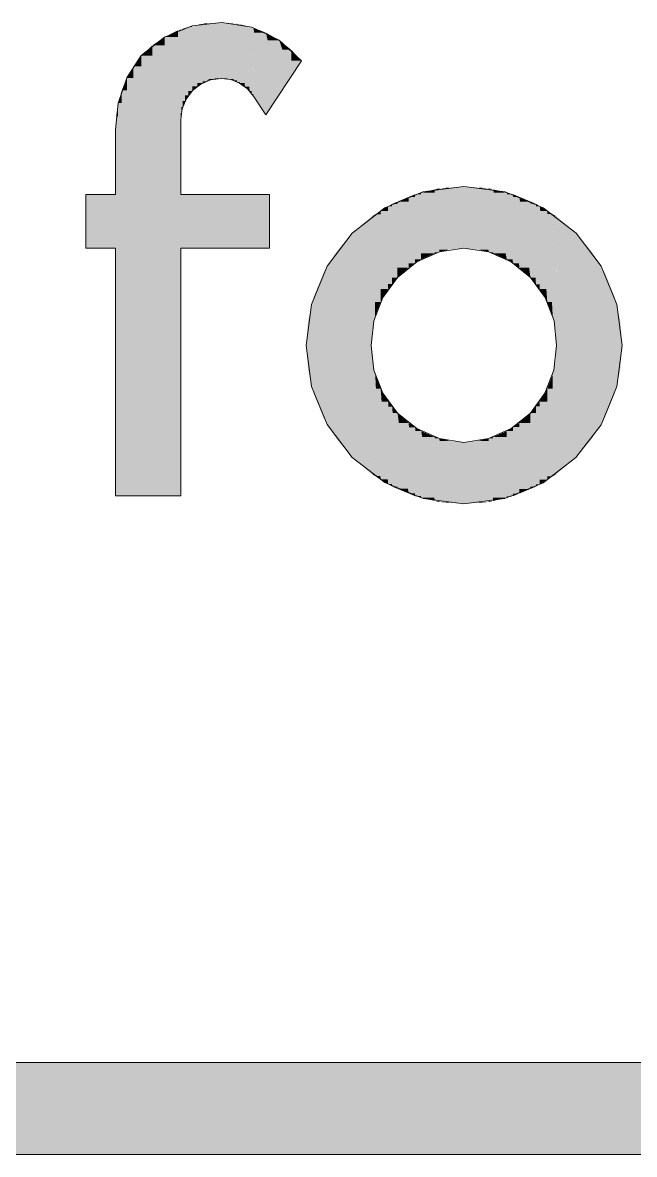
# Model space of a CAD drawing. Extents: x -1 to 1342, y -35 to 723.
# Drawn here: x 1215.578 to 1218.245, y 266.8 to 271.731 of the extents above; entities that cross this region are included whole.
import ezdxf

# ---------------------------------------------------------------- set-up
doc = ezdxf.new("R2010")
doc.units = 0
doc.layers.get('0').update_dxf_attribs({"lineweight": 18})
doc.layers.add('P11_Plankopf_Ausführung_AF_4_800 Plankopf', color=7, linetype='Continuous', lineweight=25)

# ---------------------------------------------------------------- blocks, each defined once
blk = doc.blocks.new('Referenz-A0SKLQSHLL', base_point=(1054.4775, 131.3883))
at = {"layer": 'P11_Plankopf_Ausführung_AF_4_800 Plankopf', "color": 0, "linetype": 'Continuous', "lineweight": 13, "ltscale": 16.9}
for p, q in [((1216.3168, 271.7175), (1216.1965, 271.6683)), ((1216.4461, 271.7309), (1216.3168, 271.7175)), ((1216.577, 271.7112), (1216.4461, 271.7309)), ((1216.6964, 271.6542), (1216.577, 271.7112)), ((1216.1965, 271.6683), (1216.0948, 271.5874)), ((1216.794, 271.5647), (1216.6964, 271.6542)), ((1216.0948, 271.5874), (1216.0321, 271.4901)), ((1216.6381, 271.3293), (1216.794, 271.5647)), ((1216.0321, 271.4901), (1215.9942, 271.3806)), ((1216.3548, 271.4635), (1216.3182, 271.435)), ((1216.3975, 271.4816), (1216.3548, 271.4635)), ((1216.4434, 271.4881), (1216.3975, 271.4816)), ((1216.4849, 271.483), (1216.4434, 271.4881)), ((1216.5237, 271.4677), (1216.4849, 271.483)), ((1216.5575, 271.4432), (1216.5237, 271.4677)), ((1216.3182, 271.435), (1216.2902, 271.3979)), ((1216.5842, 271.4111), (1216.5575, 271.4432)), ((1216.5842, 271.4111), (1216.6381, 271.3293)), ((1215.9942, 271.3806), (1215.9833, 271.2653)), ((1216.2728, 271.3549), (1216.2671, 271.3089)), ((1216.2902, 271.3979), (1216.2728, 271.3549)), ((1216.2671, 270.9815), (1216.2671, 271.3089)), ((1215.9833, 271.2653), (1215.9833, 270.9815)), ((1217.5018, 271.0176), (1217.3231, 270.9934)), ((1217.6808, 270.9936), (1217.5018, 271.0176)), ((1215.9833, 270.9815), (1215.8529, 270.9815)), ((1215.8529, 270.9815), (1215.8529, 270.7488)), ((1216.6533, 270.9815), (1216.2671, 270.9815)), ((1216.6533, 270.7488), (1216.6533, 270.9815)), ((1217.3231, 270.9934), (1217.1568, 270.9238)), ((1217.8475, 270.9242), (1217.6808, 270.9936)), ((1217.1568, 270.9238), (1217.0142, 270.8135)), ((1217.9905, 270.8139), (1217.8475, 270.9242)), ((1217.0142, 270.8135), (1216.905, 270.6701)), ((1218.1001, 270.6704), (1217.9905, 270.8139)), ((1215.8529, 270.7488), (1215.9833, 270.7488)), ((1215.9833, 270.7488), (1215.9833, 269.6696)), ((1216.2671, 269.6696), (1216.2671, 270.7488)), ((1216.2671, 270.7488), (1216.6533, 270.7488)), ((1217.3949, 270.7321), (1217.296, 270.6883)), ((1217.5018, 270.7488), (1217.3949, 270.7321)), ((1217.6087, 270.7321), (1217.5018, 270.7488)), ((1217.7076, 270.6882), (1217.6087, 270.7321)), ((1216.905, 270.6701), (1216.8366, 270.5032)), ((1217.296, 270.6883), (1217.2117, 270.6203)), ((1217.7917, 270.6203), (1217.7076, 270.6882)), ((1218.1688, 270.5035), (1218.1001, 270.6704)), ((1217.2117, 270.6203), (1217.148, 270.5329)), ((1217.8555, 270.5329), (1217.7917, 270.6203)), ((1217.148, 270.5329), (1217.109, 270.432)), ((1217.8944, 270.4319), (1217.8555, 270.5329)), ((1216.8366, 270.5032), (1216.8137, 270.3244)), ((1218.192, 270.3244), (1218.1688, 270.5035)), ((1217.109, 270.432), (1217.0975, 270.3244)), ((1217.9058, 270.3244), (1217.8944, 270.4319)), ((1216.8137, 270.3244), (1216.8369, 270.1459)), ((1217.0975, 270.3244), (1217.1093, 270.2171)), ((1217.8941, 270.2172), (1217.9058, 270.3244)), ((1218.1685, 270.1457), (1218.192, 270.3244)), ((1217.1093, 270.2171), (1217.1484, 270.1166)), ((1217.855, 270.1166), (1217.8941, 270.2172)), ((1216.8369, 270.1459), (1216.9055, 269.9796)), ((1218.0996, 269.9792), (1218.1685, 270.1457)), ((1217.1484, 270.1166), (1217.2122, 270.0296)), ((1217.7912, 270.0297), (1217.855, 270.1166)), ((1217.2122, 270.0296), (1217.2964, 269.9621)), ((1217.7071, 269.9622), (1217.7912, 270.0297)), ((1216.9055, 269.9796), (1217.0148, 269.8366)), ((1217.9899, 269.8362), (1218.0996, 269.9792)), ((1217.2964, 269.9621), (1217.3952, 269.9187)), ((1217.6084, 269.9187), (1217.7071, 269.9622)), ((1217.3952, 269.9187), (1217.5018, 269.9023)), ((1217.5018, 269.9023), (1217.6084, 269.9187)), ((1217.0148, 269.8366), (1217.1573, 269.7268)), ((1217.847, 269.7264), (1217.9899, 269.8362)), ((1217.1573, 269.7268), (1217.3235, 269.6577)), ((1217.6805, 269.6574), (1217.847, 269.7264)), ((1215.9833, 269.6696), (1216.2671, 269.6696)), ((1217.3235, 269.6577), (1217.5018, 269.6339)), ((1217.5018, 269.6339), (1217.6805, 269.6574)), ((1252.8266, 267.2), (1054.8266, 267.2)), ((1054.8266, 266.8), (1252.8266, 266.8))]:
    blk.add_line(p, q, dxfattribs=at)
at = {"layer": 'P11_Plankopf_Ausführung_AF_4_800 Plankopf', "color": 0, "linetype": 'Continuous', "lineweight": 0, "ltscale": 0.0169}
for points in [[(1216.2549, 271.6683), (1216.1965, 271.6683), (1216.2549, 271.6972)], [(1216.2671, 271.6972), (1216.2549, 271.6972), (1216.2671, 271.7012)], [(1216.2549, 269.6696), (1216.2671, 269.6696), (1216.2549, 271.6972)], [(1216.2671, 271.3089), (1216.2671, 271.6972), (1216.2549, 271.6972)], [(1216.2671, 270.7488), (1216.2606, 270.7488), (1216.2549, 271.6972)], [(1216.2671, 270.9815), (1216.2641, 270.9815), (1216.2549, 271.6972)], [(1216.2671, 271.3089), (1216.2615, 271.3089), (1216.2549, 271.6972)], [(1216.2691, 271.7012), (1216.2671, 271.7012), (1216.2691, 271.7018)], [(1216.2691, 271.3367), (1216.2671, 271.3367), (1216.2671, 271.7012)], [(1216.2691, 271.3367), (1216.2691, 271.7012), (1216.2671, 271.7012)], [(1216.2754, 271.7018), (1216.2691, 271.7018), (1216.2754, 271.7039)], [(1216.2754, 271.3639), (1216.2691, 271.3639), (1216.2691, 271.7018)], [(1216.2754, 271.3639), (1216.2754, 271.7018), (1216.2691, 271.7018)], [(1216.2858, 271.7039), (1216.2754, 271.7039), (1216.2858, 271.7073)], [(1216.2858, 271.3897), (1216.2754, 271.3897), (1216.2754, 271.7039)], [(1216.2858, 271.3897), (1216.2858, 271.7039), (1216.2754, 271.7039)], [(1216.3002, 271.7073), (1216.2858, 271.7073), (1216.3002, 271.712)], [(1216.3002, 271.4136), (1216.2858, 271.4136), (1216.2858, 271.7073)], [(1216.3002, 271.4136), (1216.3002, 271.7073), (1216.2858, 271.7073)], [(1216.3168, 271.712), (1216.3002, 271.712), (1216.3168, 271.7175)], [(1216.3168, 271.4334), (1216.3002, 271.4334), (1216.3002, 271.712)], [(1216.3168, 271.4334), (1216.3168, 271.712), (1216.3002, 271.712)], [(1216.3182, 271.7175), (1216.3168, 271.7175), (1216.3182, 271.7177)], [(1216.3182, 271.435), (1216.3168, 271.435), (1216.3168, 271.7175)], [(1216.3182, 271.435), (1216.3182, 271.7175), (1216.3168, 271.7175)], [(1216.3392, 271.7177), (1216.3182, 271.7177), (1216.3392, 271.7214)], [(1216.3392, 271.4533), (1216.3182, 271.4533), (1216.3182, 271.7177)], [(1216.3392, 271.4533), (1216.3392, 271.7177), (1216.3182, 271.7177)], [(1216.3629, 271.7214), (1216.3392, 271.7214), (1216.3629, 271.7256)], [(1216.3629, 271.468), (1216.3392, 271.468), (1216.3392, 271.7214)], [(1216.3629, 271.468), (1216.3629, 271.7214), (1216.3392, 271.7214)], [(1216.381, 271.7256), (1216.3629, 271.7256), (1216.381, 271.7288)], [(1216.381, 271.4757), (1216.3629, 271.4757), (1216.3629, 271.7256)], [(1216.381, 271.4757), (1216.381, 271.7256), (1216.3629, 271.7256)], [(1216.3886, 271.7288), (1216.381, 271.7288), (1216.3886, 271.7291)], [(1216.3886, 271.4789), (1216.381, 271.4789), (1216.381, 271.7288)], [(1216.3886, 271.4789), (1216.3886, 271.7288), (1216.381, 271.7288)], [(1216.4156, 271.7291), (1216.3886, 271.7291), (1216.4156, 271.73)], [(1216.4156, 271.4856), (1216.3886, 271.4856), (1216.3886, 271.7291)], [(1216.4156, 271.4856), (1216.4156, 271.7291), (1216.3886, 271.7291)], [(1216.4434, 271.73), (1216.4156, 271.73), (1216.4434, 271.7309)], [(1216.4434, 271.4881), (1216.4156, 271.4881), (1216.4156, 271.73)], [(1216.4434, 271.4881), (1216.4434, 271.73), (1216.4156, 271.73)], [(1216.4461, 271.4881), (1216.4434, 271.4881), (1216.4434, 271.7309)], [(1216.4461, 271.4878), (1216.4461, 271.7309), (1216.4434, 271.7309)], [(1216.4461, 271.7309), (1216.4434, 271.7309), (1216.4461, 271.7309)], [(1216.471, 271.4878), (1216.4461, 271.4878), (1216.4461, 271.7309)], [(1216.4712, 271.7291), (1216.4463, 271.7291), (1216.4461, 271.7309)], [(1216.4712, 271.4858), (1216.4712, 271.7291), (1216.4463, 271.7291)], [(1216.4975, 271.4858), (1216.4712, 271.4858), (1216.4712, 271.7291)], [(1216.4982, 271.727), (1216.4714, 271.727), (1216.4712, 271.7291)], [(1216.4982, 271.479), (1216.4982, 271.727), (1216.4714, 271.727)], [(1216.5119, 271.479), (1216.4982, 271.479), (1216.4982, 271.727)], [(1216.5123, 271.726), (1216.4983, 271.726), (1216.4982, 271.727)], [(1216.5123, 271.4728), (1216.5123, 271.726), (1216.4983, 271.726)], [(1216.5235, 271.4728), (1216.5123, 271.4728), (1216.5123, 271.726)], [(1216.5237, 271.7233), (1216.5124, 271.7233), (1216.5123, 271.726)], [(1216.5237, 271.4677), (1216.5237, 271.7233), (1216.5124, 271.7233)], [(1216.5457, 271.4677), (1216.5237, 271.4677), (1216.5237, 271.7233)], [(1216.547, 271.7181), (1216.5242, 271.7181), (1216.5237, 271.7233)], [(1216.547, 271.4523), (1216.547, 271.7181), (1216.5242, 271.7181)], [(1216.5659, 271.4523), (1216.547, 271.4523), (1216.547, 271.7181)], [(1216.5673, 271.7134), (1216.5473, 271.7134), (1216.547, 271.7181)], [(1216.5673, 271.4333), (1216.5673, 271.7134), (1216.5473, 271.7134)], [(1216.5766, 271.4333), (1216.5673, 271.4333), (1216.5673, 271.7134)], [(1216.577, 271.7112), (1216.5674, 271.7112), (1216.5673, 271.7134)], [(1216.577, 271.4205), (1216.577, 271.7112), (1216.5674, 271.7112)], [(1216.5839, 271.4205), (1216.577, 271.4205), (1216.577, 271.7112)], [(1216.5842, 271.7084), (1216.5771, 271.7084), (1216.577, 271.7112)], [(1216.5842, 271.4111), (1216.5842, 271.7084), (1216.5771, 271.7084)], [(1216.6264, 271.4111), (1216.5842, 271.4111), (1216.5842, 271.7084)], [(1216.6381, 271.6874), (1216.5871, 271.6874), (1216.5842, 271.7084)], [(1216.1965, 271.6315), (1216.1428, 271.6315), (1216.1965, 271.6683)], [(1216.1965, 269.6696), (1216.2549, 269.6696), (1216.1965, 271.6683)], [(1216.2549, 269.6696), (1216.2549, 271.6683), (1216.1965, 271.6683)], [(1216.6381, 271.3293), (1216.6381, 271.6874), (1216.5871, 271.6874)], [(1216.6388, 271.3305), (1216.6381, 271.3305), (1216.6381, 271.6874)], [(1216.6388, 271.6871), (1216.6381, 271.6871), (1216.6381, 271.6874)], [(1216.6388, 271.3305), (1216.6388, 271.6871), (1216.6381, 271.6871)], [(1216.6964, 271.4174), (1216.6388, 271.4174), (1216.6388, 271.6871)], [(1216.6964, 271.6542), (1216.6459, 271.6542), (1216.6388, 271.6871)], [(1216.6964, 271.4174), (1216.6964, 271.6542), (1216.6459, 271.6542)], [(1216.7485, 271.4961), (1216.6964, 271.4961), (1216.6964, 271.6542)], [(1216.7485, 271.6131), (1216.71, 271.6131), (1216.6964, 271.6542)], [(1216.1428, 271.5874), (1216.0948, 271.5874), (1216.1428, 271.6315)], [(1216.1428, 269.6696), (1216.1965, 269.6696), (1216.1428, 271.6315)], [(1216.1965, 269.6696), (1216.1965, 271.6315), (1216.1428, 271.6315)], [(1216.7485, 271.4961), (1216.7485, 271.6131), (1216.71, 271.6131)], [(1216.794, 271.5647), (1216.7485, 271.5647), (1216.7485, 271.6131)], [(1216.0948, 271.5406), (1216.0605, 271.5406), (1216.0948, 271.5874)], [(1216.0948, 269.6696), (1216.1428, 269.6696), (1216.0948, 271.5874)], [(1216.1428, 269.6696), (1216.1428, 271.5874), (1216.0948, 271.5874)], [(1216.7485, 271.4961), (1216.794, 271.5647), (1216.7485, 271.5647)], [(1216.0605, 271.4901), (1216.0321, 271.4901), (1216.0605, 271.5406)], [(1216.0605, 269.6696), (1216.0948, 269.6696), (1216.0605, 271.5406)], [(1216.0948, 269.6696), (1216.0948, 271.5406), (1216.0605, 271.5406)], [(1216.0321, 271.4365), (1216.0099, 271.4365), (1216.0321, 271.4901)], [(1216.0321, 269.6696), (1216.0605, 269.6696), (1216.0321, 271.4901)], [(1216.0605, 269.6696), (1216.0605, 271.4901), (1216.0321, 271.4901)], [(1216.3182, 271.435), (1216.3392, 271.4533), (1216.3182, 271.4533)], [(1216.3392, 271.4533), (1216.3629, 271.468), (1216.3392, 271.468)], [(1216.3629, 271.468), (1216.381, 271.4757), (1216.3629, 271.4757)], [(1216.381, 271.4757), (1216.3886, 271.4789), (1216.381, 271.4789)], [(1216.3886, 271.4789), (1216.4156, 271.4856), (1216.3886, 271.4856)], [(1216.4156, 271.4856), (1216.4434, 271.4881), (1216.4156, 271.4881)], [(1216.4461, 271.4878), (1216.4461, 271.4881), (1216.4434, 271.4881)], [(1216.4712, 271.4858), (1216.471, 271.4878), (1216.4461, 271.4878)], [(1216.4982, 271.479), (1216.4975, 271.4858), (1216.4712, 271.4858)], [(1216.5123, 271.4728), (1216.5119, 271.479), (1216.4982, 271.479)], [(1216.5237, 271.4677), (1216.5235, 271.4728), (1216.5123, 271.4728)], [(1216.547, 271.4523), (1216.5457, 271.4677), (1216.5237, 271.4677)], [(1216.5673, 271.4333), (1216.5659, 271.4523), (1216.547, 271.4523)], [(1216.6964, 271.4174), (1216.7485, 271.4961), (1216.6964, 271.4961)], [(1216.0099, 271.3806), (1215.9942, 271.3806), (1216.0099, 271.4365)], [(1216.0099, 269.6696), (1216.0321, 269.6696), (1216.0099, 271.4365)], [(1216.0321, 269.6696), (1216.0321, 271.4365), (1216.0099, 271.4365)], [(1216.2858, 271.3897), (1216.3002, 271.4136), (1216.2858, 271.4136)], [(1216.3002, 271.4136), (1216.3168, 271.4334), (1216.3002, 271.4334)], [(1216.3168, 271.4334), (1216.3182, 271.435), (1216.3168, 271.435)], [(1216.577, 271.4205), (1216.5766, 271.4333), (1216.5673, 271.4333)], [(1216.5842, 271.4111), (1216.5839, 271.4205), (1216.577, 271.4205)], [(1216.6381, 271.3293), (1216.6264, 271.4111), (1216.5842, 271.4111)], [(1216.6388, 271.3305), (1216.6964, 271.4174), (1216.6388, 271.4174)], [(1215.9942, 271.3233), (1215.9853, 271.3233), (1215.9942, 271.3806)], [(1215.9942, 269.6696), (1216.0099, 269.6696), (1215.9942, 271.3806)], [(1216.0099, 269.6696), (1216.0099, 271.3806), (1215.9942, 271.3806)], [(1216.2691, 271.3367), (1216.2754, 271.3639), (1216.2691, 271.3639)], [(1216.2754, 271.3639), (1216.2858, 271.3897), (1216.2754, 271.3897)], [(1215.9853, 271.2653), (1215.9833, 271.2653), (1215.9853, 271.3233)], [(1215.9853, 269.6696), (1215.9942, 269.6696), (1215.9853, 271.3233)], [(1215.9942, 269.6696), (1215.9942, 271.3233), (1215.9853, 271.3233)], [(1216.2671, 270.9815), (1216.2671, 271.3089), (1216.2615, 271.3089)], [(1216.2671, 271.3089), (1216.2691, 271.3367), (1216.2671, 271.3367)], [(1216.6381, 271.3293), (1216.6388, 271.3305), (1216.6381, 271.3305)], [(1215.9837, 270.9815), (1215.9833, 270.9815), (1215.9833, 271.2653)], [(1215.9853, 269.6696), (1215.9853, 271.2653), (1215.9833, 271.2653)], [(1217.3938, 271.0039), (1217.3743, 271.0039), (1217.3938, 271.0087)], [(1217.4371, 271.0087), (1217.3938, 271.0087), (1217.4371, 271.0123)], [(1217.4371, 270.7422), (1217.3938, 270.7422), (1217.3938, 271.0087)], [(1217.4371, 270.7422), (1217.4371, 271.0087), (1217.3938, 271.0087)], [(1217.5018, 271.0123), (1217.4371, 271.0123), (1217.5018, 271.0176)], [(1217.5018, 270.7488), (1217.4371, 270.7488), (1217.4371, 271.0123)], [(1217.5018, 270.7488), (1217.5018, 271.0123), (1217.4371, 271.0123)], [(1217.5649, 270.7488), (1217.5018, 270.7488), (1217.5018, 271.0176)], [(1217.5665, 271.0124), (1217.5031, 271.0124), (1217.5018, 271.0176)], [(1217.5665, 270.7421), (1217.5665, 271.0124), (1217.5031, 271.0124)], [(1217.6082, 270.7421), (1217.5665, 270.7421), (1217.5665, 271.0124)], [(1217.61, 271.0089), (1217.567, 271.0089), (1217.5665, 271.0124)], [(1217.61, 270.7305), (1217.61, 271.0089), (1217.567, 271.0089)], [(1217.629, 270.7305), (1217.61, 270.7305), (1217.61, 271.0089)], [(1217.6293, 271.0042), (1217.6103, 271.0042), (1217.61, 271.0089)], [(1215.8529, 270.7488), (1215.9833, 270.7488), (1215.8529, 270.9815)], [(1215.9833, 270.7488), (1215.9833, 270.9815), (1215.8529, 270.9815)], [(1215.9853, 269.6696), (1215.9837, 270.9815), (1215.9833, 270.9815)], [(1215.9837, 270.7488), (1215.9833, 270.7488), (1215.9833, 270.9815)], [(1216.2671, 270.7488), (1216.2671, 270.9815), (1216.2641, 270.9815)], [(1216.2671, 270.7488), (1216.6533, 270.7488), (1216.2671, 270.9815)], [(1216.6533, 270.7488), (1216.6533, 270.9815), (1216.2671, 270.9815)], [(1217.2602, 270.9509), (1217.2117, 270.9509), (1217.2602, 270.9711)], [(1217.2885, 270.9711), (1217.2602, 270.9711), (1217.2885, 270.983)], [(1217.2885, 270.6821), (1217.2602, 270.6821), (1217.2602, 270.9711)], [(1217.2885, 270.6821), (1217.2885, 270.9711), (1217.2602, 270.9711)], [(1217.3148, 270.983), (1217.2885, 270.983), (1217.3148, 270.9894)], [(1217.3148, 270.6991), (1217.2885, 270.6991), (1217.2885, 270.983)], [(1217.3148, 270.6991), (1217.3148, 270.983), (1217.2885, 270.983)], [(1217.3743, 270.9894), (1217.3148, 270.9894), (1217.3743, 271.0039)], [(1217.3743, 270.7254), (1217.3148, 270.7254), (1217.3148, 270.9894)], [(1217.3743, 270.7254), (1217.3743, 270.9894), (1217.3148, 270.9894)], [(1217.3938, 270.7306), (1217.3743, 270.7306), (1217.3743, 271.0039)], [(1217.3938, 270.7306), (1217.3938, 271.0039), (1217.3743, 271.0039)], [(1217.6293, 270.7254), (1217.6293, 271.0042), (1217.6103, 271.0042)], [(1217.6836, 270.7254), (1217.6293, 270.7254), (1217.6293, 271.0042)], [(1217.6888, 270.9898), (1217.6321, 270.9898), (1217.6293, 271.0042)], [(1217.6888, 270.699), (1217.6888, 270.9898), (1217.6321, 270.9898)], [(1217.714, 270.699), (1217.6888, 270.699), (1217.6888, 270.9898)], [(1217.7155, 270.9833), (1217.6893, 270.9833), (1217.6888, 270.9898)], [(1217.7155, 270.6817), (1217.7155, 270.9833), (1217.6893, 270.9833)], [(1217.7418, 270.6817), (1217.7155, 270.6817), (1217.7155, 270.9833)], [(1217.7434, 270.9717), (1217.7165, 270.9717), (1217.7155, 270.9833)], [(1217.7434, 270.6637), (1217.7434, 270.9717), (1217.7165, 270.9717)], [(1217.7858, 270.6637), (1217.7434, 270.6637), (1217.7434, 270.9717)], [(1217.7917, 270.9515), (1217.7461, 270.9515), (1217.7434, 270.9717)], [(1217.1381, 270.8955), (1217.1146, 270.8955), (1217.1381, 270.91)], [(1217.1707, 270.91), (1217.1381, 270.91), (1217.1707, 270.9302)], [(1217.1707, 270.5699), (1217.1381, 270.5699), (1217.1381, 270.91)], [(1217.1707, 270.5699), (1217.1707, 270.91), (1217.1381, 270.91)], [(1217.1885, 270.9302), (1217.1707, 270.9302), (1217.1885, 270.9412)], [(1217.1885, 270.5918), (1217.1707, 270.5918), (1217.1707, 270.9302)], [(1217.1885, 270.5918), (1217.1885, 270.9302), (1217.1707, 270.9302)], [(1217.2117, 270.9412), (1217.1885, 270.9412), (1217.2117, 270.9509)], [(1217.2117, 270.6203), (1217.1885, 270.6203), (1217.1885, 270.9412)], [(1217.2117, 270.6203), (1217.2117, 270.9412), (1217.1885, 270.9412)], [(1217.2602, 270.6638), (1217.2117, 270.6638), (1217.2117, 270.9509)], [(1217.2602, 270.6638), (1217.2602, 270.9509), (1217.2117, 270.9509)], [(1217.7917, 270.6203), (1217.7917, 270.9515), (1217.7461, 270.9515)], [(1217.8137, 270.6203), (1217.7917, 270.6203), (1217.7917, 270.9515)], [(1217.8157, 270.9415), (1217.7924, 270.9415), (1217.7917, 270.9515)], [(1217.8157, 270.5908), (1217.8157, 270.9415), (1217.7924, 270.9415)], [(1217.8318, 270.5908), (1217.8157, 270.5908), (1217.8157, 270.9415)], [(1217.8327, 270.931), (1217.8162, 270.931), (1217.8157, 270.9415)], [(1217.8327, 270.5698), (1217.8327, 270.931), (1217.8162, 270.931)], [(1217.8609, 270.5698), (1217.8327, 270.5698), (1217.8327, 270.931)], [(1217.8653, 270.9109), (1217.8343, 270.9109), (1217.8327, 270.931)], [(1217.8653, 270.5135), (1217.8653, 270.9109), (1217.8343, 270.9109)], [(1217.8856, 270.5135), (1217.8653, 270.5135), (1217.8653, 270.9109)], [(1217.8887, 270.8965), (1217.8661, 270.8965), (1217.8653, 270.9109)], [(1217.0963, 270.814), (1217.0148, 270.814), (1217.0963, 270.8842)], [(1217.0969, 270.8842), (1217.0963, 270.8842), (1217.0969, 270.8845)], [(1217.0969, 269.7667), (1217.0963, 269.7667), (1217.0963, 270.8842)], [(1217.0969, 269.7662), (1217.0969, 270.8842), (1217.0963, 270.8842)], [(1217.0975, 270.8845), (1217.0969, 270.8845), (1217.0975, 270.8849)], [(1217.0975, 269.7662), (1217.0969, 269.7662), (1217.0969, 270.8845)], [(1217.0975, 269.7659), (1217.0975, 270.8845), (1217.0969, 270.8845)], [(1217.101, 270.8849), (1217.0975, 270.8849), (1217.101, 270.8871)], [(1217.101, 270.3893), (1217.0975, 270.3893), (1217.0975, 270.8849)], [(1217.101, 270.3893), (1217.101, 270.8849), (1217.0975, 270.8849)], [(1217.1146, 270.8871), (1217.101, 270.8871), (1217.1146, 270.8955)], [(1217.1146, 270.4529), (1217.101, 270.4529), (1217.101, 270.8871)], [(1217.1146, 270.4529), (1217.1146, 270.8871), (1217.101, 270.8871)], [(1217.1381, 270.5136), (1217.1146, 270.5136), (1217.1146, 270.8955)], [(1217.1381, 270.5136), (1217.1381, 270.8955), (1217.1146, 270.8955)], [(1217.8887, 270.4529), (1217.8887, 270.8965), (1217.8661, 270.8965)], [(1217.9006, 270.4529), (1217.8887, 270.4529), (1217.8887, 270.8965)], [(1217.9023, 270.8882), (1217.889, 270.8882), (1217.8887, 270.8965)], [(1217.9023, 270.3893), (1217.9023, 270.8882), (1217.889, 270.8882)], [(1217.9054, 270.3893), (1217.9023, 270.3893), (1217.9023, 270.8882)], [(1217.9058, 270.886), (1217.9024, 270.886), (1217.9023, 270.8882)], [(1217.9058, 270.3244), (1217.9058, 270.886), (1217.9024, 270.886)], [(1217.9076, 269.7658), (1217.9058, 269.7658), (1217.9058, 270.886)], [(1217.9076, 270.8849), (1217.9058, 270.8849), (1217.9058, 270.886)], [(1217.9076, 269.7658), (1217.9076, 270.8849), (1217.9058, 270.8849)], [(1217.9081, 269.7663), (1217.9076, 269.7663), (1217.9076, 270.8849)], [(1217.9081, 270.8846), (1217.9076, 270.8846), (1217.9076, 270.8849)], [(1217.9081, 269.7663), (1217.9081, 270.8846), (1217.9076, 270.8846)], [(1217.9899, 269.8362), (1217.9081, 269.8362), (1217.9081, 270.8846)], [(1217.9899, 270.8144), (1217.9136, 270.8144), (1217.9081, 270.8846)], [(1217.0142, 270.7315), (1216.9446, 270.7315), (1217.0142, 270.8135)], [(1217.0148, 270.8135), (1217.0142, 270.8135), (1217.0148, 270.814)], [(1217.0148, 269.8373), (1217.0142, 269.8373), (1217.0142, 270.8135)], [(1217.0148, 269.8366), (1217.0148, 270.8135), (1217.0142, 270.8135)], [(1217.0909, 269.8366), (1217.0148, 269.8366), (1217.0148, 270.814)], [(1217.0963, 269.7667), (1217.0963, 270.814), (1217.0148, 270.814)], [(1217.9899, 269.8362), (1217.9899, 270.8144), (1217.9136, 270.8144)], [(1217.9905, 269.8368), (1217.9899, 269.8368), (1217.9899, 270.8144)], [(1217.9905, 270.8139), (1217.9899, 270.8139), (1217.9899, 270.8144)], [(1217.9905, 269.8368), (1217.9905, 270.8139), (1217.9899, 270.8139)], [(1218.0603, 269.9186), (1217.9905, 269.9186), (1217.9905, 270.8139)], [(1218.0603, 270.7319), (1217.9969, 270.7319), (1217.9905, 270.8139)], [(1215.9833, 269.6696), (1215.9853, 269.6696), (1215.9833, 270.7488)], [(1215.9853, 269.6696), (1215.9837, 270.7488), (1215.9833, 270.7488)], [(1216.2671, 269.6696), (1216.2671, 270.7488), (1216.2606, 270.7488)], [(1216.9441, 270.639), (1216.8883, 270.639), (1216.9441, 270.7308)], [(1216.9446, 270.7308), (1216.9441, 270.7308), (1216.9446, 270.7315)], [(1216.9446, 269.9199), (1216.9441, 269.9199), (1216.9441, 270.7308)], [(1216.9446, 269.919), (1216.9446, 270.7308), (1216.9441, 270.7308)], [(1217.0078, 269.919), (1216.9446, 269.919), (1216.9446, 270.7315)], [(1217.0142, 269.8373), (1217.0142, 270.7315), (1216.9446, 270.7315)], [(1217.3148, 270.6991), (1217.3743, 270.7254), (1217.3148, 270.7254)], [(1217.3743, 270.7254), (1217.3938, 270.7306), (1217.3743, 270.7306)], [(1217.3938, 270.7306), (1217.4371, 270.7422), (1217.3938, 270.7422)], [(1217.4371, 270.7422), (1217.5018, 270.7488), (1217.4371, 270.7488)], [(1217.5665, 270.7421), (1217.5649, 270.7488), (1217.5018, 270.7488)], [(1217.61, 270.7305), (1217.6082, 270.7421), (1217.5665, 270.7421)], [(1217.6293, 270.7254), (1217.629, 270.7305), (1217.61, 270.7305)], [(1217.6888, 270.699), (1217.6836, 270.7254), (1217.6293, 270.7254)], [(1218.0603, 269.9186), (1218.0603, 270.7319), (1217.9969, 270.7319)], [(1218.0608, 269.9195), (1218.0603, 269.9195), (1218.0603, 270.7319)], [(1218.0608, 270.7312), (1218.0603, 270.7312), (1218.0603, 270.7319)], [(1218.0608, 269.9195), (1218.0608, 270.7312), (1218.0603, 270.7312)], [(1218.1168, 270.0109), (1218.0608, 270.0109), (1218.0608, 270.7312)], [(1218.1168, 270.6393), (1218.0679, 270.6393), (1218.0608, 270.7312)], [(1217.2117, 270.6203), (1217.2602, 270.6638), (1217.2117, 270.6638)], [(1217.2602, 270.6638), (1217.2885, 270.6821), (1217.2602, 270.6821)], [(1217.2885, 270.6821), (1217.3148, 270.6991), (1217.2885, 270.6991)], [(1217.7155, 270.6817), (1217.714, 270.699), (1217.6888, 270.699)], [(1217.7434, 270.6637), (1217.7418, 270.6817), (1217.7155, 270.6817)], [(1217.7917, 270.6203), (1217.7858, 270.6637), (1217.7434, 270.6637)], [(1216.8878, 270.5388), (1216.8471, 270.5388), (1216.8878, 270.6382)], [(1216.8883, 270.6382), (1216.8878, 270.6382), (1216.8883, 270.639)], [(1216.8883, 270.0124), (1216.8878, 270.0124), (1216.8878, 270.6382)], [(1216.8883, 270.0113), (1216.8883, 270.6382), (1216.8878, 270.6382)], [(1216.937, 270.0113), (1216.8883, 270.0113), (1216.8883, 270.639)], [(1216.9441, 269.9199), (1216.9441, 270.639), (1216.8883, 270.639)], [(1217.1885, 270.5918), (1217.2117, 270.6203), (1217.1885, 270.6203)], [(1217.8157, 270.5908), (1217.8137, 270.6203), (1217.7917, 270.6203)], [(1218.1168, 270.0109), (1218.1168, 270.6393), (1218.0679, 270.6393)], [(1218.1173, 270.0121), (1218.1168, 270.0121), (1218.1168, 270.6393)], [(1218.1173, 270.6386), (1218.1168, 270.6386), (1218.1168, 270.6393)], [(1218.1173, 270.0121), (1218.1173, 270.6386), (1218.1168, 270.6386)], [(1218.1583, 270.111), (1218.1173, 270.111), (1218.1173, 270.6386)], [(1218.1583, 270.5391), (1218.125, 270.5391), (1218.1173, 270.6386)], [(1217.1381, 270.5136), (1217.1707, 270.5699), (1217.1381, 270.5699)], [(1217.1707, 270.5699), (1217.1885, 270.5918), (1217.1707, 270.5918)], [(1217.8327, 270.5698), (1217.8318, 270.5908), (1217.8157, 270.5908)], [(1217.8653, 270.5135), (1217.8609, 270.5698), (1217.8327, 270.5698)], [(1216.8467, 270.4333), (1216.822, 270.4333), (1216.8467, 270.5379)], [(1216.8471, 270.5379), (1216.8467, 270.5379), (1216.8471, 270.5388)], [(1216.8471, 270.1128), (1216.8467, 270.1128), (1216.8467, 270.5379)], [(1216.8471, 270.1113), (1216.8471, 270.5379), (1216.8467, 270.5379)], [(1216.8802, 270.1113), (1216.8471, 270.1113), (1216.8471, 270.5388)], [(1216.8878, 270.0124), (1216.8878, 270.5388), (1216.8471, 270.5388)], [(1217.1146, 270.4529), (1217.1381, 270.5136), (1217.1146, 270.5136)], [(1217.8887, 270.4529), (1217.8856, 270.5135), (1217.8653, 270.5135)], [(1218.1583, 270.111), (1218.1583, 270.5391), (1218.125, 270.5391)], [(1218.1586, 270.1125), (1218.1583, 270.1125), (1218.1583, 270.5391)], [(1218.1586, 270.5382), (1218.1583, 270.5382), (1218.1583, 270.5391)], [(1218.1586, 270.1125), (1218.1586, 270.5382), (1218.1583, 270.5382)], [(1218.1835, 270.2164), (1218.1586, 270.2164), (1218.1586, 270.5382)], [(1218.1835, 270.4334), (1218.1667, 270.4334), (1218.1586, 270.5382)], [(1216.8218, 270.3244), (1216.8137, 270.3244), (1216.8218, 270.4325)], [(1216.822, 270.4325), (1216.8218, 270.4325), (1216.822, 270.4333)], [(1216.822, 270.2191), (1216.8218, 270.2191), (1216.8218, 270.4325)], [(1216.822, 270.2165), (1216.822, 270.4325), (1216.8218, 270.4325)], [(1216.8387, 270.2165), (1216.822, 270.2165), (1216.822, 270.4333)], [(1216.8467, 270.1128), (1216.8467, 270.4333), (1216.822, 270.4333)], [(1217.101, 270.3893), (1217.1146, 270.4529), (1217.101, 270.4529)], [(1217.9023, 270.3893), (1217.9006, 270.4529), (1217.8887, 270.4529)], [(1218.1835, 270.2164), (1218.1835, 270.4334), (1218.1667, 270.4334)], [(1218.1837, 270.2189), (1218.1835, 270.2189), (1218.1835, 270.4334)], [(1218.1837, 270.4326), (1218.1835, 270.4326), (1218.1835, 270.4334)], [(1218.1837, 270.2189), (1218.1837, 270.4326), (1218.1835, 270.4326)], [(1218.192, 270.3244), (1218.1837, 270.3244), (1218.1837, 270.4326)], [(1217.0975, 270.3244), (1217.101, 270.3893), (1217.0975, 270.3893)], [(1217.9058, 270.3244), (1217.9054, 270.3893), (1217.9023, 270.3893)], [(1216.8218, 270.2191), (1216.8218, 270.3244), (1216.8137, 270.3244)], [(1217.1012, 269.7659), (1217.0975, 269.7659), (1217.0975, 270.3244)], [(1217.1012, 270.2596), (1217.0979, 270.2596), (1217.0975, 270.3244)], [(1217.9058, 270.2596), (1217.9022, 270.2596), (1217.9058, 270.3244)], [(1218.1837, 270.2189), (1218.192, 270.3244), (1218.1837, 270.3244)], [(1216.822, 270.2165), (1216.822, 270.2191), (1216.8218, 270.2191)], [(1216.8467, 270.1128), (1216.8387, 270.2165), (1216.822, 270.2165)], [(1217.1012, 269.7636), (1217.1012, 270.2596), (1217.0979, 270.2596)], [(1217.1147, 269.7636), (1217.1012, 269.7636), (1217.1012, 270.2596)], [(1217.115, 270.1962), (1217.1029, 270.1962), (1217.1012, 270.2596)], [(1217.9022, 270.1963), (1217.8884, 270.1963), (1217.9022, 270.2596)], [(1217.9058, 269.7648), (1217.9022, 269.7648), (1217.9022, 270.2596)], [(1217.9058, 269.7648), (1217.9058, 270.2596), (1217.9022, 270.2596)], [(1218.1586, 270.1125), (1218.1835, 270.2164), (1218.1586, 270.2164)], [(1218.1835, 270.2164), (1218.1837, 270.2189), (1218.1835, 270.2189)], [(1217.115, 269.7551), (1217.115, 270.1962), (1217.1029, 270.1962)], [(1217.1377, 269.7551), (1217.115, 269.7551), (1217.115, 270.1962)], [(1217.1385, 270.1358), (1217.1181, 270.1358), (1217.115, 270.1962)], [(1217.8884, 270.1359), (1217.8649, 270.1359), (1217.8884, 270.1963)], [(1217.9022, 269.7625), (1217.8884, 269.7625), (1217.8884, 270.1963)], [(1217.9022, 269.7625), (1217.9022, 270.1963), (1217.8884, 270.1963)], [(1217.1385, 269.7406), (1217.1385, 270.1358), (1217.1181, 270.1358)], [(1217.1696, 269.7406), (1217.1385, 269.7406), (1217.1385, 270.1358)], [(1217.1712, 270.0798), (1217.1429, 270.0798), (1217.1385, 270.1358)], [(1217.8649, 270.0799), (1217.8323, 270.0799), (1217.8649, 270.1359)], [(1217.8884, 269.7541), (1217.8649, 269.7541), (1217.8649, 270.1359)], [(1217.8884, 269.7541), (1217.8884, 270.1359), (1217.8649, 270.1359)], [(1216.8471, 270.1113), (1216.8471, 270.1128), (1216.8467, 270.1128)], [(1216.8878, 270.0124), (1216.8802, 270.1113), (1216.8471, 270.1113)], [(1217.1712, 269.7205), (1217.1712, 270.0798), (1217.1429, 270.0798)], [(1217.1885, 269.7205), (1217.1712, 269.7205), (1217.1712, 270.0798)], [(1217.189, 270.058), (1217.1722, 270.058), (1217.1712, 270.0798)], [(1217.8323, 270.059), (1217.8152, 270.059), (1217.8323, 270.0799)], [(1217.8649, 269.7397), (1217.8323, 269.7397), (1217.8323, 270.0799)], [(1217.8649, 269.7397), (1217.8649, 270.0799), (1217.8323, 270.0799)], [(1218.1173, 270.0121), (1218.1583, 270.111), (1218.1173, 270.111)], [(1218.1583, 270.111), (1218.1586, 270.1125), (1218.1583, 270.1125)], [(1217.189, 269.7095), (1217.189, 270.058), (1217.1722, 270.058)], [(1217.2116, 269.7095), (1217.189, 269.7095), (1217.189, 270.058)], [(1217.2122, 270.0296), (1217.1909, 270.0296), (1217.189, 270.058)], [(1217.2122, 269.6999), (1217.2122, 270.0296), (1217.1909, 270.0296)], [(1217.2578, 269.6999), (1217.2122, 269.6999), (1217.2122, 270.0296)], [(1217.2606, 269.9864), (1217.2182, 269.9864), (1217.2122, 270.0296)], [(1217.7912, 269.9865), (1217.7429, 269.9865), (1217.7912, 270.0297)], [(1217.8152, 270.0297), (1217.7912, 270.0297), (1217.8152, 270.059)], [(1217.8152, 269.7092), (1217.7912, 269.7092), (1217.7912, 270.0297)], [(1217.8152, 269.7092), (1217.8152, 270.0297), (1217.7912, 270.0297)], [(1217.8323, 269.7196), (1217.8152, 269.7196), (1217.8152, 270.059)], [(1217.8323, 269.7196), (1217.8323, 270.059), (1217.8152, 270.059)], [(1216.8883, 270.0113), (1216.8883, 270.0124), (1216.8878, 270.0124)], [(1216.9441, 269.9199), (1216.937, 270.0113), (1216.8883, 270.0113)], [(1217.2606, 269.6797), (1217.2606, 269.9864), (1217.2182, 269.9864)], [(1217.2878, 269.6797), (1217.2606, 269.6797), (1217.2606, 269.9864)], [(1217.2889, 269.9683), (1217.2622, 269.9683), (1217.2606, 269.9864)], [(1217.7429, 269.9686), (1217.7151, 269.9686), (1217.7429, 269.9865)], [(1217.7912, 269.6992), (1217.7429, 269.6992), (1217.7429, 269.9865)], [(1217.7912, 269.6992), (1217.7912, 269.9865), (1217.7429, 269.9865)], [(1218.0608, 269.9195), (1218.1168, 270.0109), (1218.0608, 270.0109)], [(1218.1168, 270.0109), (1218.1173, 270.0121), (1218.1168, 270.0121)], [(1217.2889, 269.668), (1217.2889, 269.9683), (1217.2622, 269.9683)], [(1217.3146, 269.668), (1217.2889, 269.668), (1217.2889, 269.9683)], [(1217.3152, 269.9514), (1217.2903, 269.9514), (1217.2889, 269.9683)], [(1217.3152, 269.6616), (1217.3152, 269.9514), (1217.2903, 269.9514)], [(1217.3718, 269.6616), (1217.3152, 269.6616), (1217.3152, 269.9514)], [(1217.3746, 269.9253), (1217.3203, 269.9253), (1217.3152, 269.9514)], [(1217.3746, 269.6472), (1217.3746, 269.9253), (1217.3203, 269.9253)], [(1217.3937, 269.6472), (1217.3746, 269.6472), (1217.3746, 269.9253)], [(1217.394, 269.9202), (1217.3749, 269.9202), (1217.3746, 269.9253)], [(1217.394, 269.6425), (1217.394, 269.9202), (1217.3749, 269.9202)], [(1217.4368, 269.6425), (1217.394, 269.6425), (1217.394, 269.9202)], [(1217.4373, 269.9088), (1217.3958, 269.9088), (1217.394, 269.9202)], [(1217.6098, 269.9088), (1217.5663, 269.9088), (1217.6098, 269.9202)], [(1217.629, 269.9202), (1217.6098, 269.9202), (1217.629, 269.9253)], [(1217.629, 269.647), (1217.6098, 269.647), (1217.6098, 269.9202)], [(1217.629, 269.647), (1217.629, 269.9202), (1217.6098, 269.9202)], [(1217.6884, 269.9253), (1217.629, 269.9253), (1217.6884, 269.9514)], [(1217.6884, 269.6613), (1217.629, 269.6613), (1217.629, 269.9253)], [(1217.6884, 269.6613), (1217.6884, 269.9253), (1217.629, 269.9253)], [(1217.7151, 269.9514), (1217.6884, 269.9514), (1217.7151, 269.9686)], [(1217.7151, 269.6677), (1217.6884, 269.6677), (1217.6884, 269.9514)], [(1217.7151, 269.6677), (1217.7151, 269.9514), (1217.6884, 269.9514)], [(1217.7429, 269.6792), (1217.7151, 269.6792), (1217.7151, 269.9686)], [(1217.7429, 269.6792), (1217.7429, 269.9686), (1217.7151, 269.9686)], [(1216.9446, 269.919), (1216.9446, 269.9199), (1216.9441, 269.9199)], [(1217.0142, 269.8373), (1217.0078, 269.919), (1216.9446, 269.919)], [(1217.4373, 269.6391), (1217.4373, 269.9088), (1217.3958, 269.9088)], [(1217.5006, 269.6391), (1217.4373, 269.6391), (1217.4373, 269.9088)], [(1217.5018, 269.9023), (1217.4388, 269.9023), (1217.4373, 269.9088)], [(1217.5018, 269.6339), (1217.5018, 269.9023), (1217.4388, 269.9023)], [(1217.5663, 269.9023), (1217.5018, 269.9023), (1217.5663, 269.9088)], [(1217.5663, 269.639), (1217.5018, 269.639), (1217.5018, 269.9023)], [(1217.5663, 269.639), (1217.5663, 269.9023), (1217.5018, 269.9023)], [(1217.6098, 269.6424), (1217.5663, 269.6424), (1217.5663, 269.9088)], [(1217.6098, 269.6424), (1217.6098, 269.9088), (1217.5663, 269.9088)], [(1217.9905, 269.8368), (1218.0603, 269.9186), (1217.9905, 269.9186)], [(1218.0603, 269.9186), (1218.0608, 269.9195), (1218.0603, 269.9195)], [(1217.0148, 269.8366), (1217.0148, 269.8373), (1217.0142, 269.8373)], [(1217.0963, 269.7667), (1217.0909, 269.8366), (1217.0148, 269.8366)], [(1217.9081, 269.7663), (1217.9899, 269.8362), (1217.9081, 269.8362)], [(1217.9899, 269.8362), (1217.9905, 269.8368), (1217.9899, 269.8368)], [(1217.0969, 269.7662), (1217.0969, 269.7667), (1217.0963, 269.7667)], [(1217.0975, 269.7659), (1217.0975, 269.7662), (1217.0969, 269.7662)], [(1217.1012, 269.7636), (1217.1012, 269.7659), (1217.0975, 269.7659)], [(1217.115, 269.7551), (1217.1147, 269.7636), (1217.1012, 269.7636)], [(1217.1385, 269.7406), (1217.1377, 269.7551), (1217.115, 269.7551)], [(1217.1712, 269.7205), (1217.1696, 269.7406), (1217.1385, 269.7406)], [(1217.8323, 269.7196), (1217.8649, 269.7397), (1217.8323, 269.7397)], [(1217.8649, 269.7397), (1217.8884, 269.7541), (1217.8649, 269.7541)], [(1217.8884, 269.7541), (1217.9022, 269.7625), (1217.8884, 269.7625)], [(1217.9022, 269.7625), (1217.9058, 269.7648), (1217.9022, 269.7648)], [(1217.9058, 269.7648), (1217.9076, 269.7658), (1217.9058, 269.7658)], [(1217.9076, 269.7658), (1217.9081, 269.7663), (1217.9076, 269.7663)], [(1217.189, 269.7095), (1217.1885, 269.7205), (1217.1712, 269.7205)], [(1217.2122, 269.6999), (1217.2116, 269.7095), (1217.189, 269.7095)], [(1217.2606, 269.6797), (1217.2578, 269.6999), (1217.2122, 269.6999)], [(1217.2889, 269.668), (1217.2878, 269.6797), (1217.2606, 269.6797)], [(1217.7151, 269.6677), (1217.7429, 269.6792), (1217.7151, 269.6792)], [(1217.7429, 269.6792), (1217.7912, 269.6992), (1217.7429, 269.6992)], [(1217.7912, 269.6992), (1217.8152, 269.7092), (1217.7912, 269.7092)], [(1217.8152, 269.7092), (1217.8323, 269.7196), (1217.8152, 269.7196)], [(1217.3152, 269.6616), (1217.3146, 269.668), (1217.2889, 269.668)], [(1217.3746, 269.6472), (1217.3718, 269.6616), (1217.3152, 269.6616)], [(1217.394, 269.6425), (1217.3937, 269.6472), (1217.3746, 269.6472)], [(1217.4373, 269.6391), (1217.4368, 269.6425), (1217.394, 269.6425)], [(1217.5018, 269.6339), (1217.5006, 269.6391), (1217.4373, 269.6391)], [(1217.5018, 269.6339), (1217.5663, 269.639), (1217.5018, 269.639)], [(1217.5663, 269.639), (1217.6098, 269.6424), (1217.5663, 269.6424)], [(1217.6098, 269.6424), (1217.629, 269.647), (1217.6098, 269.647)], [(1217.629, 269.647), (1217.6884, 269.6613), (1217.629, 269.6613)], [(1217.6884, 269.6613), (1217.7151, 269.6677), (1217.6884, 269.6677)], [(1054.8266, 266.8), (1252.8266, 266.8), (1054.8266, 267.2)], [(1252.8266, 266.8), (1252.8266, 267.2), (1054.8266, 267.2)]]:
    blk.add_solid(points, dxfattribs=at)

msp = doc.modelspace()

# ---------------------------------------------------------------- block references
at = {"color": 8, "lineweight": 25, "ltscale": 0.25, "true_color": 0x808080}
msp.add_blockref('Referenz-A0SKLQSHLL', (1054.4775, 131.3883), dxfattribs=at)

doc.saveas('drawing.dxf')
